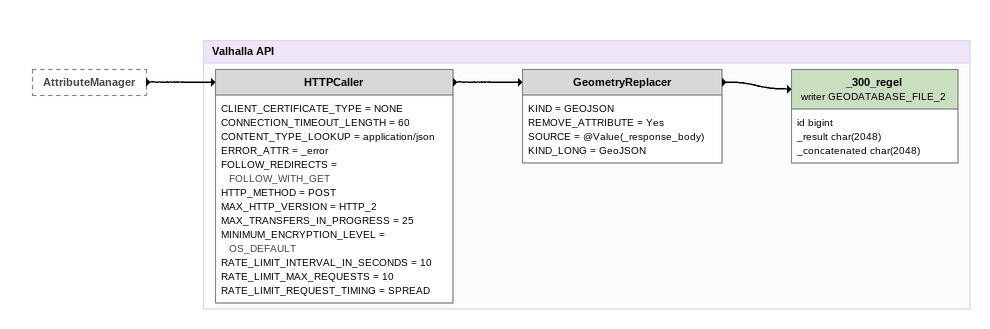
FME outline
AttributeManager [outside]
    -> HTTPCaller

Bookmark: Valhalla API
HTTPCaller
    CLIENT_CERTIFICATE_TYPE = NONE
    CONNECTION_TIMEOUT_LENGTH = 60
    CONTENT_TYPE_LOOKUP = application/json
    ERROR_ATTR = _error
    FOLLOW_REDIRECTS = FOLLOW_WITH_GET
    HTTP_METHOD = POST
    MAX_HTTP_VERSION = HTTP_2
    MAX_TRANSFERS_IN_PROGRESS = 25
    MINIMUM_ENCRYPTION_LEVEL = OS_DEFAULT
    RATE_LIMIT_INTERVAL_IN_SECONDS = 10
    RATE_LIMIT_MAX_REQUESTS = 10
    RATE_LIMIT_REQUEST_TIMING = SPREAD
    -> GeometryReplacer
GeometryReplacer
    KIND = GEOJSON
    REMOVE_ATTRIBUTE = Yes
    SOURCE = @Value(_response_body)
    KIND_LONG = GeoJSON
    -> _300_regel (writer GEODATABASE_FILE_2)
_300_regel (writer GEODATABASE_FILE_2)
    attributes: id bigint, _result char(2048), _concatenated char(2048)
